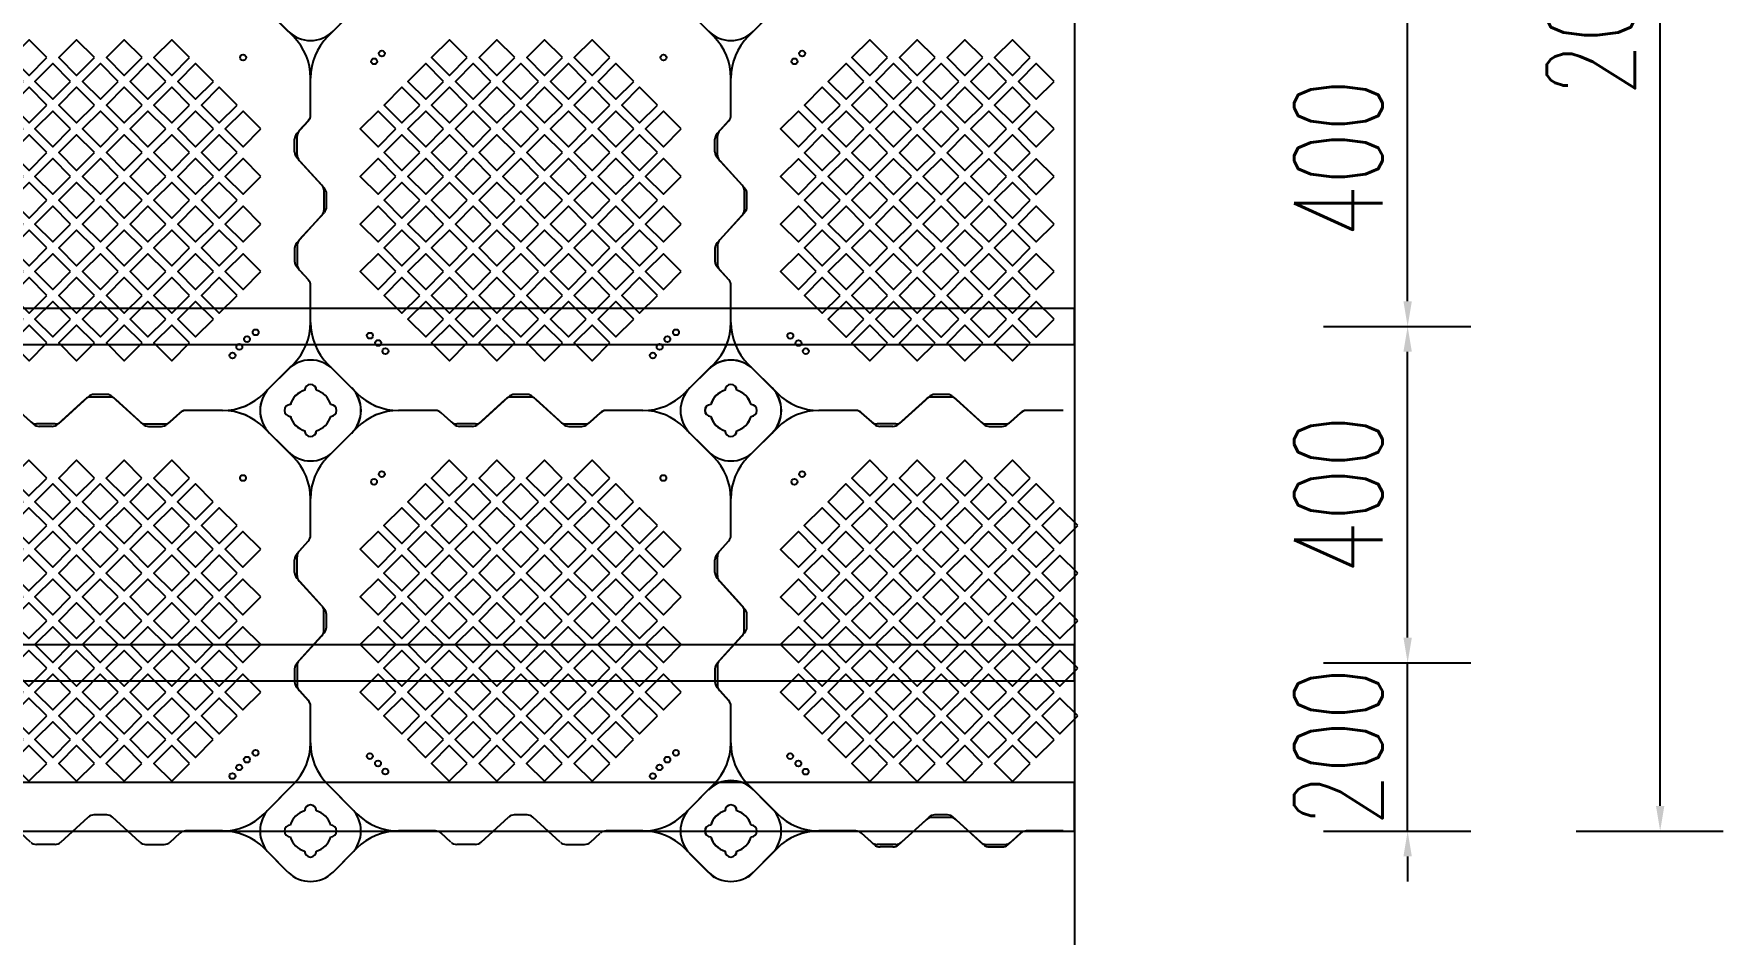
# Model space of a CAD drawing. Extents: x -31693 to 409283, y -98233 to 151957.
# Drawn here: x 274927 to 295022, y 111020 to 121727 of the extents above; entities that cross this region are included whole.
import ezdxf

# ---------------------------------------------------------------- set-up
doc = ezdxf.new("R2010")
doc.units = 0
doc.header["$LTSCALE"] = 1000
doc.header["$MEASUREMENT"] = 0
for name, color, linetype in [('DIM_SYMB', 3, 'Continuous'), ('W-FLOAT_BOWL浮筒', 253, 'Continuous'), ('W-STEEL_FRAME钢架', 3, 'Continuous'), ('边梁（14a槽钢', 3, 'Continuous')]:
    doc.layers.add(name, color=color, linetype=linetype)
doc.layers.add('文字及标注', color=3, linetype='Continuous', lineweight=15)
doc.styles.add('STANDARD_T3', font='simplex.shx', dxfattribs={"width": 0.7, "bigfont": 'gbcbig.shx'})
doc.dimstyles.new('W&&30', dxfattribs={"dimtxt": 105, "dimasz": 30, "dimexe": 75, "dimexo": 90, "dimgap": 30, "dimtad": 1, "dimdec": 0, "dimzin": 0, "dimdsep": 46, "dimtxsty": 'STANDARD_T3', "dimcen": 0.09, "dimclrd": 1, "dimclre": 1, "dimclrt": 7, "dimazin": 2, "dimtfac": 1, "dimtdec": 0, "dimtix": 1, "dimtmove": 2, "dimatfit": 3, "dimfxl": 100, "dimtolj": 1, "dimtzin": 0, "dimarcsym": 0})

# ---------------------------------------------------------------- blocks, each defined once
blk = doc.blocks.new('旗华浮筒')
at = {"layer": 'W-FLOAT_BOWL浮筒'}
for p, q in [((-548.8, 526.9), (-526.9, 548.8)), ((-473.2, 548.8), (-444.8, 520.5)), ((-26.8, 548.8), (-55.2, 520.5)), ((26.9, 548.8), (48.8, 526.9)), ((-332.9, 513.4), (-344.7, 502.6)), ((-303.9, 516), (-326.1, 516)), ((-297.1, 513.4), (-264.4, 483.6)), ((-202.9, 513.4), (-235.6, 483.6)), ((-196.1, 516), (-173.9, 516)), ((-167.1, 513.4), (-155.3, 502.6)), ((-395.4, 500), (-351.5, 500)), ((-148.5, 500), (-104.7, 500)), ((-548.8, 473.2), (-520.5, 444.8)), ((-479.5, 444.8), (-444.8, 479.5)), ((-257.6, 481), (-242.4, 481)), ((-20.5, 444.8), (-55.2, 479.5)), ((48.8, 473.2), (20.5, 444.8)), ((-500, 351.5), (-500, 395.4)), ((0, 351.3), (0, 395.4)), ((-513.4, 332.9), (-502.6, 344.7)), ((-16.4, 329.4), (-2.6, 344.5)), ((-516, 303.9), (-516, 326.1)), ((-19, 307.4), (-19, 322.6)), ((-513.4, 297.1), (-483.6, 264.4)), ((-16.4, 300.6), (13.4, 267.9)), ((-481, 242.4), (-481, 257.6)), ((16, 238.9), (16, 261.1)), ((-513.4, 202.9), (-483.6, 235.6)), ((-16.4, 199.4), (13.4, 232.1)), ((-516, 196.1), (-516, 173.9)), ((-19, 192.6), (-19, 177.4)), ((-513.4, 167.1), (-502.6, 155.3)), ((-16.4, 170.6), (-2.6, 155.5)), ((-500, 104.7), (-500, 148.5)), ((0, 104.7), (0, 148.7)), ((-548.8, 26.8), (-520.5, 55.2)), ((-444.8, 20.5), (-479.5, 55.2)), ((-55.2, 20.5), (-20.5, 55.2)), ((48.8, 26.8), (20.5, 55.2)), ((-395.4, 0), (-351.3, 0)), ((-329.4, 16.4), (-344.5, 2.6)), ((-307.4, 19), (-322.6, 19)), ((-300.6, 16.4), (-267.9, -13.4)), ((-199.4, 16.4), (-232.1, -13.4)), ((-192.6, 19), (-177.4, 19)), ((-170.6, 16.4), (-155.5, 2.6)), ((-148.7, 0), (-104.7, 0)), ((-261.1, -16), (-238.9, -16)), ((-526.9, -48.8), (-548.8, -26.9)), ((-473.2, -48.8), (-444.8, -20.5)), ((-26.8, -48.8), (-55.2, -20.5)), ((48.8, -26.9), (26.9, -48.8))]:
    blk.add_line(p, q, dxfattribs=at)
for points in [[(-334.9, 398.5), (-313.6, 419.7), (-334.9, 440.9), (-356.1, 419.7)], [(-278.3, 398.5), (-257.1, 419.7), (-278.3, 440.9), (-299.5, 419.7)], [(-221.7, 398.5), (-200.5, 419.7), (-221.7, 440.9), (-242.9, 419.7)], [(-165.1, 398.5), (-143.9, 419.7), (-165.1, 440.9), (-186.4, 419.7)], [(-363.1, 370.2), (-341.9, 391.4), (-363.1, 412.6), (-384.4, 391.4)], [(-306.6, 370.2), (-285.4, 391.4), (-306.6, 412.6), (-327.8, 391.4)], [(-250, 370.2), (-228.8, 391.4), (-250, 412.6), (-271.2, 391.4)], [(-193.4, 370.2), (-172.2, 391.4), (-193.4, 412.6), (-214.6, 391.4)], [(-136.9, 370.2), (-115.6, 391.4), (-136.9, 412.6), (-158.1, 391.4)], [(-391.4, 341.9), (-370.2, 363.1), (-391.4, 384.4), (-412.6, 363.1)], [(-334.9, 341.9), (-313.6, 363.1), (-334.9, 384.4), (-356.1, 363.1)], [(-278.3, 341.9), (-257.1, 363.1), (-278.3, 384.4), (-299.5, 363.1)], [(-221.7, 341.9), (-200.5, 363.1), (-221.7, 384.4), (-242.9, 363.1)], [(-165.1, 341.9), (-143.9, 363.1), (-165.1, 384.4), (-186.4, 363.1)], [(-108.6, 341.9), (-87.4, 363.1), (-108.6, 384.4), (-129.8, 363.1)], [(-419.7, 313.6), (-398.5, 334.9), (-419.7, 356.1), (-440.9, 334.9)], [(-363.1, 313.6), (-341.9, 334.9), (-363.1, 356.1), (-384.4, 334.9)], [(-306.6, 313.6), (-285.4, 334.9), (-306.6, 356.1), (-327.8, 334.9)], [(-250, 313.6), (-228.8, 334.9), (-250, 356.1), (-271.2, 334.9)], [(-193.4, 313.6), (-172.2, 334.9), (-193.4, 356.1), (-214.6, 334.9)], [(-136.9, 313.6), (-115.6, 334.9), (-136.9, 356.1), (-158.1, 334.9)], [(-80.3, 313.6), (-59.1, 334.9), (-80.3, 356.1), (-101.5, 334.9)], [(-391.4, 285.4), (-370.2, 306.6), (-391.4, 327.8), (-412.6, 306.6)], [(-334.9, 285.4), (-313.6, 306.6), (-334.9, 327.8), (-356.1, 306.6)], [(-278.3, 285.4), (-257.1, 306.6), (-278.3, 327.8), (-299.5, 306.6)], [(-221.7, 285.4), (-200.5, 306.6), (-221.7, 327.8), (-242.9, 306.6)], [(-165.1, 285.4), (-143.9, 306.6), (-165.1, 327.8), (-186.4, 306.6)], [(-108.6, 285.4), (-87.4, 306.6), (-108.6, 327.8), (-129.8, 306.6)], [(-419.7, 257.1), (-398.5, 278.3), (-419.7, 299.5), (-440.9, 278.3)], [(-363.1, 257.1), (-341.9, 278.3), (-363.1, 299.5), (-384.4, 278.3)], [(-306.6, 257.1), (-285.4, 278.3), (-306.6, 299.5), (-327.8, 278.3)], [(-250, 257.1), (-228.8, 278.3), (-250, 299.5), (-271.2, 278.3)], [(-193.4, 257.1), (-172.2, 278.3), (-193.4, 299.5), (-214.6, 278.3)], [(-136.9, 257.1), (-115.6, 278.3), (-136.9, 299.5), (-158.1, 278.3)], [(-80.3, 257.1), (-59.1, 278.3), (-80.3, 299.5), (-101.5, 278.3)], [(-391.4, 228.8), (-370.2, 250), (-391.4, 271.2), (-412.6, 250)], [(-334.9, 228.8), (-313.6, 250), (-334.9, 271.2), (-356.1, 250)], [(-278.3, 228.8), (-257.1, 250), (-278.3, 271.2), (-299.5, 250)], [(-221.7, 228.8), (-200.5, 250), (-221.7, 271.2), (-242.9, 250)], [(-165.1, 228.8), (-143.9, 250), (-165.1, 271.2), (-186.4, 250)], [(-108.6, 228.8), (-87.4, 250), (-108.6, 271.2), (-129.8, 250)], [(-419.7, 200.5), (-398.5, 221.7), (-419.7, 242.9), (-440.9, 221.7)], [(-363.1, 200.5), (-341.9, 221.7), (-363.1, 242.9), (-384.4, 221.7)], [(-306.6, 200.5), (-285.4, 221.7), (-306.6, 242.9), (-327.8, 221.7)], [(-250, 200.5), (-228.8, 221.7), (-250, 242.9), (-271.2, 221.7)], [(-193.4, 200.5), (-172.2, 221.7), (-193.4, 242.9), (-214.6, 221.7)], [(-136.9, 200.5), (-115.6, 221.7), (-136.9, 242.9), (-158.1, 221.7)], [(-80.3, 200.5), (-59.1, 221.7), (-80.3, 242.9), (-101.5, 221.7)], [(-391.4, 172.2), (-370.2, 193.4), (-391.4, 214.6), (-412.6, 193.4)], [(-334.9, 172.2), (-313.6, 193.4), (-334.9, 214.6), (-356.1, 193.4)], [(-278.3, 172.2), (-257.1, 193.4), (-278.3, 214.6), (-299.5, 193.4)], [(-221.7, 172.2), (-200.5, 193.4), (-221.7, 214.6), (-242.9, 193.4)], [(-165.1, 172.2), (-143.9, 193.4), (-165.1, 214.6), (-186.4, 193.4)], [(-108.6, 172.2), (-87.4, 193.4), (-108.6, 214.6), (-129.8, 193.4)], [(-419.7, 143.9), (-398.5, 165.1), (-419.7, 186.4), (-440.9, 165.1)], [(-363.1, 143.9), (-341.9, 165.1), (-363.1, 186.4), (-384.4, 165.1)], [(-306.6, 143.9), (-285.4, 165.1), (-306.6, 186.4), (-327.8, 165.1)], [(-250, 143.9), (-228.8, 165.1), (-250, 186.4), (-271.2, 165.1)], [(-193.4, 143.9), (-172.2, 165.1), (-193.4, 186.4), (-214.6, 165.1)], [(-136.9, 143.9), (-115.6, 165.1), (-136.9, 186.4), (-158.1, 165.1)], [(-80.3, 143.9), (-59.1, 165.1), (-80.3, 186.4), (-101.5, 165.1)], [(-391.4, 115.6), (-370.2, 136.9), (-391.4, 158.1), (-412.6, 136.9)], [(-334.9, 115.6), (-313.6, 136.9), (-334.9, 158.1), (-356.1, 136.9)], [(-278.3, 115.6), (-257.1, 136.9), (-278.3, 158.1), (-299.5, 136.9)], [(-221.7, 115.6), (-200.5, 136.9), (-221.7, 158.1), (-242.9, 136.9)], [(-165.1, 115.6), (-143.9, 136.9), (-165.1, 158.1), (-186.4, 136.9)], [(-108.6, 115.6), (-87.4, 136.9), (-108.6, 158.1), (-129.8, 136.9)], [(-363.1, 87.4), (-341.9, 108.6), (-363.1, 129.8), (-384.4, 108.6)], [(-306.6, 87.4), (-285.4, 108.6), (-306.6, 129.8), (-327.8, 108.6)], [(-250, 87.4), (-228.8, 108.6), (-250, 129.8), (-271.2, 108.6)], [(-193.4, 87.4), (-172.2, 108.6), (-193.4, 129.8), (-214.6, 108.6)], [(-136.9, 87.4), (-115.6, 108.6), (-136.9, 129.8), (-158.1, 108.6)], [(-334.9, 59.1), (-313.6, 80.3), (-334.9, 101.5), (-356.1, 80.3)], [(-278.3, 59.1), (-257.1, 80.3), (-278.3, 101.5), (-299.5, 80.3)], [(-221.7, 59.1), (-200.5, 80.3), (-221.7, 101.5), (-242.9, 80.3)], [(-165.1, 59.1), (-143.9, 80.3), (-165.1, 101.5), (-186.4, 80.3)]]:
    blk.add_lwpolyline(points, close=True, dxfattribs=at)
for centre in [(-419.7, 419.7), (-411, 429.4), (-84.8, 424.4), (-429.4, 411), (-75.6, 415.2), (-434.7, 92.9), (-424.4, 84.8), (-80.3, 80.3), (-415.2, 75.6), (-407.1, 65.3)]:
    blk.add_circle(centre, 3.5, dxfattribs=at)
for centre, radius, start, end in [((-500, 522), 38, 45, 135), ((0, 522), 38, 45, 135), ((-522, 500), 38, 135, 225), ((-500, 500), 25, 106.2602, 163.7398), ((-500, 524), 7, 0, 180), ((-500, 500), 25, 16.2602, 73.7398), ((0, 500), 25, 106.2602, 163.7398), ((0, 524), 7, 0, 180), ((0, 500), 25, 16.2602, 73.7398), ((22, 500), 38, 315, 45), ((-524, 500), 7, 90, 270), ((-476, 500), 7, 270, 90), ((-395.3, 570), 70, 225, 270), ((-351.5, 510), 10, 270, 312.2737), ((-326.1, 506), 10, 90, 132.2737), ((-303.9, 506), 10, 47.7263, 90), ((-196.1, 506), 10, 90, 132.2737), ((-173.9, 506), 10, 47.7263, 90), ((-148.5, 510), 10, 227.7263, 270), ((-104.7, 570), 70, 270, 315), ((-24, 500), 7, 90, 270), ((24, 500), 7, 270, 90), ((-500, 500), 25, 196.2602, 253.7398), ((-500, 500), 25, 286.2602, 343.7398), ((-395.3, 430), 70, 90, 135), ((-257.6, 491), 10, 227.7263, 270), ((-242.4, 491), 10, 270, 312.2737), ((-104.7, 430), 70, 45, 90), ((0, 500), 25, 196.2602, 253.7398), ((0, 500), 25, 286.2602, 343.7398), ((-500, 476), 7, 180, 0), ((0, 476), 7, 180, 0), ((-570, 395.3), 70, 0, 45), ((-430, 395.3), 70, 135, 180), ((-70, 395.3), 70, 0, 45), ((70, 395.3), 70, 135, 180), ((-510, 351.5), 10, 317.7263, 0), ((-10, 351.3), 10, 317.7263, 0), ((-506, 326.1), 10, 137.7263, 180), ((-9, 322.6), 10, 137.7263, 180), ((-506, 303.9), 10, 180, 222.2737), ((-9, 307.4), 10, 180, 222.2737), ((-491, 257.6), 10, 0, 42.2737), ((6, 261.1), 10, 0, 42.2737), ((-491, 242.4), 10, 317.7263, 0), ((6, 238.9), 10, 317.7263, 0), ((-506, 196.1), 10, 137.7263, 180), ((-9, 192.6), 10, 137.7263, 180), ((-506, 173.9), 10, 180, 222.2737), ((-9, 177.4), 10, 180, 222.2737), ((-510, 148.5), 10, 0, 42.2737), ((-10, 148.7), 10, 0, 42.2737), ((-570, 104.7), 70, 315, 0), ((-430, 104.7), 70, 180, 225), ((-70, 104.7), 70, 315, 0), ((70, 104.7), 70, 180, 225), ((-522, 0), 38, 135, 225), ((-500, 0), 25, 106.2602, 163.7398), ((-500, 24), 7, 0, 180), ((-500, 0), 25, 16.2602, 73.7398), ((-395.3, 70), 70, 225, 270), ((-104.7, 70), 70, 270, 315), ((0, 0), 25, 106.2602, 163.7398), ((0, 24), 7, 0, 180), ((0, 0), 25, 16.2602, 73.7398), ((22, 0), 38, 315, 45), ((-524, 0), 7, 90, 270), ((-476, 0), 7, 270, 90), ((-395.3, -70), 70, 90, 135), ((-351.3, 10), 10, 270, 312.2737), ((-322.6, 9), 10, 90, 132.2737), ((-307.4, 9), 10, 47.7263, 90), ((-192.6, 9), 10, 90, 132.2737), ((-177.4, 9), 10, 47.7263, 90), ((-148.7, 10), 10, 227.7263, 270), ((-104.7, -70), 70, 45, 90), ((-24, 0), 7, 90, 270), ((24, 0), 7, 270, 90), ((-500, 0), 25, 196.2602, 253.7398), ((-500, 0), 25, 286.2602, 343.7398), ((-261.1, -6), 10, 227.7263, 270), ((-238.9, -6), 10, 270, 312.2737), ((0, 0), 25, 196.2602, 253.7398), ((0, 0), 25, 286.2602, 343.7398), ((-500, -24), 7, 180, 0), ((0, -24), 7, 180, 0), ((-500, -22), 38, 225, 315), ((0, -22), 38, 225, 315)]:
    blk.add_arc(centre, radius, start, end, dxfattribs=at)
blk = doc.blocks.new('*D102')
at = {"layer": 'Defpoints', "color": 0, "transparency": 16777216}
for p in [(232924.3, 32553.8), (233621, 32553.8), (232924.3, 30553.8)]:
    blk.add_point(p, dxfattribs=at)
at = {"layer": '文字及标注', "color": 1, "lineweight": -2, "transparency": 16777216}
for p, q in [((233521, 32553.8), (233696, 32553.8)), ((233621, 30583.8), (233621, 32523.8)), ((233521, 30553.8), (233696, 30553.8))]:
    blk.add_line(p, q, dxfattribs=at)
at = {"layer": '文字及标注', "color": 1, "transparency": 16777216}
for points in [[(233616, 32523.8), (233626, 32523.8), (233621, 32553.8)], [(233616, 30583.8), (233626, 30583.8), (233621, 30553.8)]]:
    blk.add_solid(points, dxfattribs=at)
at = {"layer": '文字及标注', "color": 7, "transparency": 16777216, "insert": (233538.5, 31553.8), "char_height": 105, "attachment_point": 5, "rotation": 90, "style": 'STANDARD_T3'}
blk.add_mtext('\\A1;2000', dxfattribs=at)
blk = doc.blocks.new('*D103')
at = {"layer": 'Defpoints', "color": 0, "transparency": 16777216}
for p in [(232924.3, 30753.9), (233320.6, 30753.9), (232924.3, 30553.8)]:
    blk.add_point(p, dxfattribs=at)
at = {"layer": '文字及标注', "color": 1, "lineweight": -2, "transparency": 16777216}
for p, q in [((233320.6, 30783.9), (233320.6, 30813.9)), ((233220.6, 30753.9), (233395.6, 30753.9)), ((233320.6, 30553.8), (233320.6, 30753.9)), ((233220.6, 30553.8), (233395.6, 30553.8)), ((233320.6, 30523.8), (233320.6, 30493.8))]:
    blk.add_line(p, q, dxfattribs=at)
at = {"layer": '文字及标注', "color": 1, "transparency": 16777216}
for points in [[(233315.6, 30783.9), (233325.6, 30783.9), (233320.6, 30753.9)], [(233315.6, 30523.8), (233325.6, 30523.8), (233320.6, 30553.8)]]:
    blk.add_solid(points, dxfattribs=at)
at = {"layer": '文字及标注', "color": 7, "transparency": 16777216, "insert": (233238.1, 30653.9), "char_height": 105, "attachment_point": 5, "rotation": 90, "style": 'STANDARD_T3'}
blk.add_mtext('\\A1;200', dxfattribs=at)
blk = doc.blocks.new('*D104')
at = {"layer": 'Defpoints', "color": 0, "transparency": 16777216}
for p in [(232924.3, 31153.9), (233320.6, 31153.9), (232924.3, 30753.9)]:
    blk.add_point(p, dxfattribs=at)
at = {"layer": '文字及标注', "color": 1, "lineweight": -2, "transparency": 16777216}
for p, q in [((233220.6, 31153.9), (233395.6, 31153.9)), ((233320.6, 30783.9), (233320.6, 31123.9)), ((233220.6, 30753.9), (233395.6, 30753.9))]:
    blk.add_line(p, q, dxfattribs=at)
at = {"layer": '文字及标注', "color": 1, "transparency": 16777216}
for points in [[(233315.6, 31123.9), (233325.6, 31123.9), (233320.6, 31153.9)], [(233315.6, 30783.9), (233325.6, 30783.9), (233320.6, 30753.9)]]:
    blk.add_solid(points, dxfattribs=at)
at = {"layer": '文字及标注', "color": 7, "transparency": 16777216, "insert": (233238.1, 30953.9), "char_height": 105, "attachment_point": 5, "rotation": 90, "style": 'STANDARD_T3'}
blk.add_mtext('\\A1;400', dxfattribs=at)
blk = doc.blocks.new('*D105')
at = {"layer": 'Defpoints', "color": 0, "transparency": 16777216}
for p in [(232924.3, 31553.9), (233320.6, 31553.9), (232924.3, 31153.9)]:
    blk.add_point(p, dxfattribs=at)
at = {"layer": '文字及标注', "color": 1, "lineweight": -2, "transparency": 16777216}
for p, q in [((233220.6, 31553.9), (233395.6, 31553.9)), ((233320.6, 31183.9), (233320.6, 31523.9)), ((233220.6, 31153.9), (233395.6, 31153.9))]:
    blk.add_line(p, q, dxfattribs=at)
at = {"layer": '文字及标注', "color": 1, "transparency": 16777216}
for points in [[(233315.6, 31523.9), (233325.6, 31523.9), (233320.6, 31553.9)], [(233315.6, 31183.9), (233325.6, 31183.9), (233320.6, 31153.9)]]:
    blk.add_solid(points, dxfattribs=at)
at = {"layer": '文字及标注', "color": 7, "transparency": 16777216, "insert": (233238.1, 31353.9), "char_height": 105, "attachment_point": 5, "rotation": 90, "style": 'STANDARD_T3'}
blk.add_mtext('\\A1;400', dxfattribs=at)
blk = doc.blocks.new('ADad')
at = {"layer": 'DIM_SYMB', "color": 3}
blk.add_lwpolyline([(232924.3, 33926), (232924.3, 31735.6), (233092.3, 31674.5), (232756.3, 31615.2), (232924.3, 31555.6), (232924.3, 29365.2)], dxfattribs=at)
at = {"layer": 'W-FLOAT_BOWL浮筒'}
for p, q in [((232515.7, 31405.4), (232515.7, 31449.2)), ((232502.3, 31386.8), (232513.1, 31398.7)), ((232499.7, 31357.8), (232499.7, 31380.1)), ((232502.3, 31351.1), (232532.1, 31318.3)), ((232534.7, 31296.3), (232534.7, 31311.6)), ((232502.3, 31256.8), (232532.1, 31289.6)), ((232499.7, 31250.1), (232499.7, 31227.8)), ((232502.3, 31221.1), (232513.1, 31209.2)), ((232515.7, 31158.5), (232515.7, 31202.5)), ((232466.9, 31080.8), (232495.2, 31109.1)), ((232570.9, 31074.5), (232536.2, 31109.2)), ((232466.8, 31080.9), (232488.7, 31102.8)), ((232542.5, 31102.8), (232570.8, 31074.5)), ((232715, 31037.6), (232747.8, 31067.4)), ((232718.6, 31040.6), (232751.3, 31070.4)), ((232776.8, 31070), (232754.5, 31070)), ((232773.3, 31073), (232758.1, 31073)), ((232812.8, 31040.6), (232780.1, 31070.4)), ((232816.3, 31037.6), (232783.5, 31067.4)), ((232664.4, 31054), (232620.2, 31054)), ((232664.2, 31054), (232620.3, 31054)), ((232682.8, 31040.6), (232671, 31051.4)), ((232686.3, 31037.6), (232671.1, 31051.4)), ((232845, 31037.6), (232860.2, 31051.4)), ((232848.6, 31040.6), (232860.4, 31051.4)), ((232910.9, 31054), (232866.9, 31054)), ((232911, 31054), (232867.2, 31054)), ((232570.9, 31033.4), (232536.1, 30998.7)), ((232542.5, 31005.1), (232570.9, 31033.4)), ((232711.8, 31038), (232689.6, 31038)), ((232708.3, 31035), (232693, 31035)), ((232819.6, 31038), (232841.8, 31038)), ((232823, 31035), (232838.3, 31035)), ((232466.8, 31027.1), (232495.1, 30998.8)), ((232488.8, 31005.1), (232466.9, 31027)), ((232515.6, 30905.4), (232515.6, 30949.2)), ((232502.2, 30886.8), (232513, 30898.7)), ((232499.6, 30857.8), (232499.6, 30880.1)), ((232502.2, 30851.1), (232532, 30818.3)), ((232534.6, 30796.3), (232534.6, 30811.6)), ((232502.2, 30756.8), (232532, 30789.6)), ((232499.6, 30750.1), (232499.6, 30727.8)), ((232502.2, 30721.1), (232513, 30709.2)), ((232515.6, 30658.5), (232515.6, 30702.5)), ((232466.8, 30580.8), (232495.1, 30609.1)), ((232570.9, 30574.5), (232536.1, 30609.2)), ((232466.9, 30580.9), (232488.8, 30602.8)), ((232466.9, 30580.9), (232488.8, 30602.8)), ((232542.5, 30602.8), (232570.9, 30574.5)), ((232542.5, 30602.8), (232570.9, 30574.5)), ((232715.1, 30537.6), (232747.8, 30567.4)), ((232715.1, 30537.6), (232747.8, 30567.4)), ((232718.5, 30540.6), (232751.3, 30570.4)), ((232776.8, 30570), (232754.6, 30570)), ((232776.8, 30570), (232754.6, 30570)), ((232773.3, 30573), (232758, 30573)), ((232812.8, 30540.6), (232780, 30570.4)), ((232816.3, 30537.6), (232783.6, 30567.4)), ((232816.3, 30537.6), (232783.6, 30567.4)), ((232664.2, 30554), (232620.2, 30554)), ((232664.4, 30554), (232620.3, 30554)), ((232664.4, 30554), (232620.3, 30554)), ((232682.8, 30540.6), (232670.9, 30551.4)), ((232686.3, 30537.6), (232671.2, 30551.4)), ((232686.3, 30537.6), (232671.2, 30551.4)), ((232845.1, 30537.6), (232860.2, 30551.4)), ((232845.1, 30537.6), (232860.2, 30551.4)), ((232848.5, 30540.6), (232860.4, 30551.4)), ((232911, 30554), (232867, 30554)), ((232911, 30554), (232867, 30554)), ((232910.9, 30554), (232867.1, 30554)), ((232488.7, 30505.1), (232466.8, 30527)), ((232466.9, 30527.1), (232495.2, 30498.8)), ((232466.9, 30527.1), (232495.2, 30498.8)), ((232570.9, 30533.4), (232536.2, 30498.7)), ((232570.9, 30533.4), (232536.2, 30498.7)), ((232542.5, 30505.1), (232570.8, 30533.4)), ((232711.8, 30538), (232689.5, 30538)), ((232708.3, 30535), (232693.1, 30535)), ((232708.3, 30535), (232693.1, 30535)), ((232819.5, 30538), (232841.8, 30538)), ((232823.1, 30535), (232838.3, 30535)), ((232823.1, 30535), (232838.3, 30535))]:
    blk.add_line(p, q, dxfattribs=at)
for points in [[(232702.1, 31473.7), (232680.8, 31494.9), (232659.6, 31473.7), (232680.8, 31452.4)], [(232758.6, 31473.7), (232737.4, 31494.9), (232716.2, 31473.7), (232737.4, 31452.4)], [(232815.2, 31473.7), (232794, 31494.9), (232772.8, 31473.7), (232794, 31452.4)], [(232871.8, 31473.7), (232850.6, 31494.9), (232829.3, 31473.7), (232850.6, 31452.4)], [(232673.8, 31445.4), (232652.6, 31466.6), (232631.3, 31445.4), (232652.6, 31424.2)], [(232730.3, 31445.4), (232709.1, 31466.6), (232687.9, 31445.4), (232709.1, 31424.2)], [(232786.9, 31445.4), (232765.7, 31466.6), (232744.5, 31445.4), (232765.7, 31424.2)], [(232843.5, 31445.4), (232822.3, 31466.6), (232801.1, 31445.4), (232822.3, 31424.2)], [(232900, 31445.4), (232878.8, 31466.6), (232857.6, 31445.4), (232878.8, 31424.2)], [(232645.5, 31417.1), (232624.3, 31438.3), (232603.1, 31417.1), (232624.3, 31395.9)], [(232702.1, 31417.1), (232680.8, 31438.3), (232659.6, 31417.1), (232680.8, 31395.9)], [(232758.6, 31417.1), (232737.4, 31438.3), (232716.2, 31417.1), (232737.4, 31395.9)], [(232815.2, 31417.1), (232794, 31438.3), (232772.8, 31417.1), (232794, 31395.9)], [(232871.8, 31417.1), (232850.6, 31438.3), (232829.3, 31417.1), (232850.6, 31395.9)], [(232617.2, 31388.8), (232596, 31410), (232574.8, 31388.8), (232596, 31367.6)], [(232673.8, 31388.8), (232652.6, 31410), (232631.3, 31388.8), (232652.6, 31367.6)], [(232730.3, 31388.8), (232709.1, 31410), (232687.9, 31388.8), (232709.1, 31367.6)], [(232786.9, 31388.8), (232765.7, 31410), (232744.5, 31388.8), (232765.7, 31367.6)], [(232843.5, 31388.8), (232822.3, 31410), (232801.1, 31388.8), (232822.3, 31367.6)], [(232900, 31388.8), (232878.8, 31410), (232857.6, 31388.8), (232878.8, 31367.6)], [(232645.5, 31360.5), (232624.3, 31381.7), (232603.1, 31360.5), (232624.3, 31339.3)], [(232702.1, 31360.5), (232680.8, 31381.7), (232659.6, 31360.5), (232680.8, 31339.3)], [(232758.6, 31360.5), (232737.4, 31381.7), (232716.2, 31360.5), (232737.4, 31339.3)], [(232815.2, 31360.5), (232794, 31381.7), (232772.8, 31360.5), (232794, 31339.3)], [(232871.8, 31360.5), (232850.6, 31381.7), (232829.3, 31360.5), (232850.6, 31339.3)], [(232617.2, 31332.2), (232596, 31353.4), (232574.8, 31332.2), (232596, 31311)], [(232673.8, 31332.2), (232652.6, 31353.4), (232631.3, 31332.2), (232652.6, 31311)], [(232730.3, 31332.2), (232709.1, 31353.4), (232687.9, 31332.2), (232709.1, 31311)], [(232786.9, 31332.2), (232765.7, 31353.4), (232744.5, 31332.2), (232765.7, 31311)], [(232843.5, 31332.2), (232822.3, 31353.4), (232801.1, 31332.2), (232822.3, 31311)], [(232900, 31332.2), (232878.8, 31353.4), (232857.6, 31332.2), (232878.8, 31311)], [(232645.5, 31304), (232624.3, 31325.2), (232603.1, 31304), (232624.3, 31282.7)], [(232702.1, 31304), (232680.8, 31325.2), (232659.6, 31304), (232680.8, 31282.7)], [(232758.6, 31304), (232737.4, 31325.2), (232716.2, 31304), (232737.4, 31282.7)], [(232815.2, 31304), (232794, 31325.2), (232772.8, 31304), (232794, 31282.7)], [(232871.8, 31304), (232850.6, 31325.2), (232829.3, 31304), (232850.6, 31282.7)], [(232617.2, 31275.7), (232596, 31296.9), (232574.8, 31275.7), (232596, 31254.5)], [(232673.8, 31275.7), (232652.6, 31296.9), (232631.3, 31275.7), (232652.6, 31254.5)], [(232730.3, 31275.7), (232709.1, 31296.9), (232687.9, 31275.7), (232709.1, 31254.5)], [(232786.9, 31275.7), (232765.7, 31296.9), (232744.5, 31275.7), (232765.7, 31254.5)], [(232843.5, 31275.7), (232822.3, 31296.9), (232801.1, 31275.7), (232822.3, 31254.5)], [(232900, 31275.7), (232878.8, 31296.9), (232857.6, 31275.7), (232878.8, 31254.5)], [(232645.5, 31247.4), (232624.3, 31268.6), (232603.1, 31247.4), (232624.3, 31226.2)], [(232702.1, 31247.4), (232680.8, 31268.6), (232659.6, 31247.4), (232680.8, 31226.2)], [(232758.6, 31247.4), (232737.4, 31268.6), (232716.2, 31247.4), (232737.4, 31226.2)], [(232815.2, 31247.4), (232794, 31268.6), (232772.8, 31247.4), (232794, 31226.2)], [(232871.8, 31247.4), (232850.6, 31268.6), (232829.3, 31247.4), (232850.6, 31226.2)], [(232617.2, 31219.1), (232596, 31240.3), (232574.8, 31219.1), (232596, 31197.9)], [(232673.8, 31219.1), (232652.6, 31240.3), (232631.3, 31219.1), (232652.6, 31197.9)], [(232730.3, 31219.1), (232709.1, 31240.3), (232687.9, 31219.1), (232709.1, 31197.9)], [(232786.9, 31219.1), (232765.7, 31240.3), (232744.5, 31219.1), (232765.7, 31197.9)], [(232843.5, 31219.1), (232822.3, 31240.3), (232801.1, 31219.1), (232822.3, 31197.9)], [(232900, 31219.1), (232878.8, 31240.3), (232857.6, 31219.1), (232878.8, 31197.9)], [(232645.5, 31190.8), (232624.3, 31212), (232603.1, 31190.8), (232624.3, 31169.6)], [(232702.1, 31190.8), (232680.8, 31212), (232659.6, 31190.8), (232680.8, 31169.6)], [(232758.6, 31190.8), (232737.4, 31212), (232716.2, 31190.8), (232737.4, 31169.6)], [(232815.2, 31190.8), (232794, 31212), (232772.8, 31190.8), (232794, 31169.6)], [(232871.8, 31190.8), (232850.6, 31212), (232829.3, 31190.8), (232850.6, 31169.6)], [(232673.8, 31162.5), (232652.6, 31183.7), (232631.3, 31162.5), (232652.6, 31141.3)], [(232730.3, 31162.5), (232709.1, 31183.7), (232687.9, 31162.5), (232709.1, 31141.3)], [(232786.9, 31162.5), (232765.7, 31183.7), (232744.5, 31162.5), (232765.7, 31141.3)], [(232843.5, 31162.5), (232822.3, 31183.7), (232801.1, 31162.5), (232822.3, 31141.3)], [(232900, 31162.5), (232878.8, 31183.7), (232857.6, 31162.5), (232878.8, 31141.3)], [(232702.1, 31134.2), (232680.8, 31155.5), (232659.6, 31134.2), (232680.8, 31113)], [(232758.6, 31134.2), (232737.4, 31155.5), (232716.2, 31134.2), (232737.4, 31113)], [(232815.2, 31134.2), (232794, 31155.5), (232772.8, 31134.2), (232794, 31113)], [(232871.8, 31134.2), (232850.6, 31155.5), (232829.3, 31134.2), (232850.6, 31113)], [(232702, 30973.7), (232680.8, 30994.9), (232659.6, 30973.7), (232680.8, 30952.4)], [(232758.6, 30973.7), (232737.3, 30994.9), (232716.1, 30973.7), (232737.3, 30952.4)], [(232815.1, 30973.7), (232793.9, 30994.9), (232772.7, 30973.7), (232793.9, 30952.4)], [(232871.7, 30973.7), (232850.5, 30994.9), (232829.3, 30973.7), (232850.5, 30952.4)], [(232673.7, 30945.4), (232652.5, 30966.6), (232631.3, 30945.4), (232652.5, 30924.2)], [(232730.3, 30945.4), (232709.1, 30966.6), (232687.8, 30945.4), (232709.1, 30924.2)], [(232786.8, 30945.4), (232765.6, 30966.6), (232744.4, 30945.4), (232765.6, 30924.2)], [(232843.4, 30945.4), (232822.2, 30966.6), (232801, 30945.4), (232822.2, 30924.2)], [(232900, 30945.4), (232878.8, 30966.6), (232857.5, 30945.4), (232878.8, 30924.2)], [(232645.4, 30917.1), (232624.2, 30938.3), (232603, 30917.1), (232624.2, 30895.9)], [(232702, 30917.1), (232680.8, 30938.3), (232659.6, 30917.1), (232680.8, 30895.9)], [(232758.6, 30917.1), (232737.3, 30938.3), (232716.1, 30917.1), (232737.3, 30895.9)], [(232815.1, 30917.1), (232793.9, 30938.3), (232772.7, 30917.1), (232793.9, 30895.9)], [(232871.7, 30917.1), (232850.5, 30938.3), (232829.3, 30917.1), (232850.5, 30895.9)], [(232928.3, 30917.1), (232907, 30938.3), (232885.8, 30917.1), (232907, 30895.9)], [(232617.1, 30888.8), (232595.9, 30910), (232574.7, 30888.8), (232595.9, 30867.6)], [(232673.7, 30888.8), (232652.5, 30910), (232631.3, 30888.8), (232652.5, 30867.6)], [(232730.3, 30888.8), (232709.1, 30910), (232687.8, 30888.8), (232709.1, 30867.6)], [(232786.8, 30888.8), (232765.6, 30910), (232744.4, 30888.8), (232765.6, 30867.6)], [(232843.4, 30888.8), (232822.2, 30910), (232801, 30888.8), (232822.2, 30867.6)], [(232900, 30888.8), (232878.8, 30910), (232857.5, 30888.8), (232878.8, 30867.6)], [(232645.4, 30860.5), (232624.2, 30881.7), (232603, 30860.5), (232624.2, 30839.3)], [(232702, 30860.5), (232680.8, 30881.7), (232659.6, 30860.5), (232680.8, 30839.3)], [(232758.6, 30860.5), (232737.3, 30881.7), (232716.1, 30860.5), (232737.3, 30839.3)], [(232815.1, 30860.5), (232793.9, 30881.7), (232772.7, 30860.5), (232793.9, 30839.3)], [(232871.7, 30860.5), (232850.5, 30881.7), (232829.3, 30860.5), (232850.5, 30839.3)], [(232928.3, 30860.5), (232907, 30881.7), (232885.8, 30860.5), (232907, 30839.3)], [(232617.1, 30832.2), (232595.9, 30853.4), (232574.7, 30832.2), (232595.9, 30811)], [(232673.7, 30832.2), (232652.5, 30853.4), (232631.3, 30832.2), (232652.5, 30811)], [(232730.3, 30832.2), (232709.1, 30853.4), (232687.8, 30832.2), (232709.1, 30811)], [(232786.8, 30832.2), (232765.6, 30853.4), (232744.4, 30832.2), (232765.6, 30811)], [(232843.4, 30832.2), (232822.2, 30853.4), (232801, 30832.2), (232822.2, 30811)], [(232900, 30832.2), (232878.8, 30853.4), (232857.5, 30832.2), (232878.8, 30811)], [(232645.4, 30804), (232624.2, 30825.2), (232603, 30804), (232624.2, 30782.7)], [(232702, 30804), (232680.8, 30825.2), (232659.6, 30804), (232680.8, 30782.7)], [(232758.6, 30804), (232737.3, 30825.2), (232716.1, 30804), (232737.3, 30782.7)], [(232815.1, 30804), (232793.9, 30825.2), (232772.7, 30804), (232793.9, 30782.7)], [(232871.7, 30804), (232850.5, 30825.2), (232829.3, 30804), (232850.5, 30782.7)], [(232928.3, 30804), (232907, 30825.2), (232885.8, 30804), (232907, 30782.7)], [(232617.1, 30775.7), (232595.9, 30796.9), (232574.7, 30775.7), (232595.9, 30754.5)], [(232673.7, 30775.7), (232652.5, 30796.9), (232631.3, 30775.7), (232652.5, 30754.5)], [(232730.3, 30775.7), (232709.1, 30796.9), (232687.8, 30775.7), (232709.1, 30754.5)], [(232786.8, 30775.7), (232765.6, 30796.9), (232744.4, 30775.7), (232765.6, 30754.5)], [(232843.4, 30775.7), (232822.2, 30796.9), (232801, 30775.7), (232822.2, 30754.5)], [(232900, 30775.7), (232878.8, 30796.9), (232857.5, 30775.7), (232878.8, 30754.5)], [(232645.4, 30747.4), (232624.2, 30768.6), (232603, 30747.4), (232624.2, 30726.2)], [(232702, 30747.4), (232680.8, 30768.6), (232659.6, 30747.4), (232680.8, 30726.2)], [(232758.6, 30747.4), (232737.3, 30768.6), (232716.1, 30747.4), (232737.3, 30726.2)], [(232815.1, 30747.4), (232793.9, 30768.6), (232772.7, 30747.4), (232793.9, 30726.2)], [(232871.7, 30747.4), (232850.5, 30768.6), (232829.3, 30747.4), (232850.5, 30726.2)], [(232928.3, 30747.4), (232907, 30768.6), (232885.8, 30747.4), (232907, 30726.2)], [(232617.1, 30719.1), (232595.9, 30740.3), (232574.7, 30719.1), (232595.9, 30697.9)], [(232673.7, 30719.1), (232652.5, 30740.3), (232631.3, 30719.1), (232652.5, 30697.9)], [(232730.3, 30719.1), (232709.1, 30740.3), (232687.8, 30719.1), (232709.1, 30697.9)], [(232786.8, 30719.1), (232765.6, 30740.3), (232744.4, 30719.1), (232765.6, 30697.9)], [(232843.4, 30719.1), (232822.2, 30740.3), (232801, 30719.1), (232822.2, 30697.9)], [(232900, 30719.1), (232878.8, 30740.3), (232857.5, 30719.1), (232878.8, 30697.9)], [(232645.4, 30690.8), (232624.2, 30712), (232603, 30690.8), (232624.2, 30669.6)], [(232702, 30690.8), (232680.8, 30712), (232659.6, 30690.8), (232680.8, 30669.6)], [(232758.6, 30690.8), (232737.3, 30712), (232716.1, 30690.8), (232737.3, 30669.6)], [(232815.1, 30690.8), (232793.9, 30712), (232772.7, 30690.8), (232793.9, 30669.6)], [(232871.7, 30690.8), (232850.5, 30712), (232829.3, 30690.8), (232850.5, 30669.6)], [(232928.3, 30690.8), (232907, 30712), (232885.8, 30690.8), (232907, 30669.6)], [(232673.7, 30662.5), (232652.5, 30683.7), (232631.3, 30662.5), (232652.5, 30641.3)], [(232730.3, 30662.5), (232709.1, 30683.7), (232687.8, 30662.5), (232709.1, 30641.3)], [(232786.8, 30662.5), (232765.6, 30683.7), (232744.4, 30662.5), (232765.6, 30641.3)], [(232843.4, 30662.5), (232822.2, 30683.7), (232801, 30662.5), (232822.2, 30641.3)], [(232900, 30662.5), (232878.8, 30683.7), (232857.5, 30662.5), (232878.8, 30641.3)], [(232702, 30634.2), (232680.8, 30655.5), (232659.6, 30634.2), (232680.8, 30613)], [(232758.6, 30634.2), (232737.3, 30655.5), (232716.1, 30634.2), (232737.3, 30613)], [(232815.1, 30634.2), (232793.9, 30655.5), (232772.7, 30634.2), (232793.9, 30613)], [(232871.7, 30634.2), (232850.5, 30655.5), (232829.3, 30634.2), (232850.5, 30613)]]:
    blk.add_lwpolyline(points, close=True, dxfattribs=at)
for centre in [(232591.3, 31469.2), (232600.5, 31478.4), (232586.3, 31142.9), (232596, 31134.2), (232604.7, 31124.5), (232591.2, 30969.2), (232600.4, 30978.4), (232586.2, 30642.9), (232595.9, 30634.2), (232604.6, 30624.5)]:
    blk.add_circle(centre, 3.5, dxfattribs=at)
for centre, radius, start, end in [((232515.7, 31532), 38, 225, 315), ((232445.7, 31449.3), 70, 0, 45), ((232585.7, 31449.2), 70, 135, 180), ((232505.7, 31405.4), 10, 317.7263, 0), ((232509.7, 31380.1), 10, 137.7263, 180), ((232509.7, 31357.8), 10, 180, 222.2737), ((232524.7, 31311.6), 10, 0, 42.2737), ((232524.7, 31296.3), 10, 317.7263, 0), ((232509.7, 31250.1), 10, 137.7263, 180), ((232509.7, 31227.8), 10, 180, 222.2737), ((232505.7, 31202.5), 10, 0, 42.2737), ((232445.7, 31158.6), 70, 315, 0), ((232585.7, 31158.7), 70, 180, 225), ((232515.6, 31075.9), 38, 45, 135), ((232493.7, 31054), 38, 135, 225), ((232493.7, 31053.9), 38, 135, 225), ((232515.6, 31054), 25, 106.2602, 163.7398), ((232515.7, 31054), 25, 106.2602, 163.7398), ((232515.6, 31078), 7, 0, 180), ((232515.7, 31078), 7, 0, 180), ((232515.6, 31054), 25, 16.2602, 73.7398), ((232515.7, 31054), 25, 16.2602, 73.7398), ((232620.3, 31124), 70, 225, 270), ((232620.4, 31124), 70, 225, 270), ((232754.5, 31060), 10, 90, 132.2737), ((232758.1, 31063), 10, 90, 132.2737), ((232773.3, 31063), 10, 47.7263, 90), ((232776.8, 31060), 10, 47.7263, 90), ((232491.6, 31054), 7, 90, 270), ((232491.7, 31054), 7, 90, 270), ((232539.6, 31054), 7, 270, 90), ((232539.7, 31054), 7, 270, 90), ((232620.4, 30984), 70, 90, 135), ((232620.4, 30984), 70, 90, 135), ((232664.2, 31044), 10, 47.7263, 90), ((232664.4, 31044), 10, 47.7263, 90), ((232866.9, 31044), 10, 90, 132.2737), ((232867.2, 31044), 10, 90, 132.2737), ((232515.6, 31054), 25, 196.2602, 253.7398), ((232515.7, 31054), 25, 196.2602, 253.7398), ((232515.6, 31030), 7, 180, 0), ((232515.7, 31030), 7, 180, 0), ((232515.6, 31054), 25, 286.2602, 343.7398), ((232515.7, 31054), 25, 286.2602, 343.7398), ((232689.6, 31048), 10, 227.7263, 270), ((232693, 31045), 10, 227.7263, 270), ((232708.3, 31045), 10, 270, 312.2737), ((232711.8, 31048), 10, 270, 312.2737), ((232819.6, 31048), 10, 227.7263, 270), ((232823, 31045), 10, 227.7263, 270), ((232838.3, 31045), 10, 270, 312.2737), ((232841.8, 31048), 10, 270, 312.2737), ((232515.7, 31032), 38, 225, 315), ((232445.6, 30949.3), 70, 0, 45), ((232585.6, 30949.2), 70, 135, 180), ((232509.6, 30880.1), 10, 137.7263, 180), ((232505.6, 30905.4), 10, 317.7263, 0), ((232509.6, 30857.8), 10, 180, 222.2737), ((232524.6, 30811.6), 10, 0, 42.2737), ((232524.6, 30796.3), 10, 317.7263, 0), ((232509.6, 30750.1), 10, 137.7263, 180), ((232509.6, 30727.8), 10, 180, 222.2737), ((232505.6, 30702.5), 10, 0, 42.2737), ((232445.6, 30658.6), 70, 315, 0), ((232585.6, 30658.7), 70, 180, 225), ((232515.7, 30575.9), 38, 45, 135), ((232515.7, 30575.9), 38, 45, 135), ((232493.7, 30554), 38, 135, 225), ((232493.7, 30554), 38, 135, 225), ((232493.7, 30553.9), 38, 135, 225), ((232515.6, 30554), 25, 106.2602, 163.7398), ((232515.7, 30554), 25, 106.2602, 163.7398), ((232515.7, 30554), 25, 106.2602, 163.7398), ((232515.6, 30578), 7, 0, 180), ((232515.7, 30578), 7, 0, 180), ((232515.7, 30578), 7, 0, 180), ((232515.6, 30554), 25, 16.2602, 73.7398), ((232515.7, 30554), 25, 16.2602, 73.7398), ((232515.7, 30554), 25, 16.2602, 73.7398), ((232620.4, 30624), 70, 225, 270), ((232620.4, 30624), 70, 225, 270), ((232620.4, 30624), 70, 225, 270), ((232754.6, 30560), 10, 90, 132.2737), ((232754.6, 30560), 10, 90, 132.2737), ((232758, 30563), 10, 90, 132.2737), ((232773.3, 30563), 10, 47.7263, 90), ((232776.8, 30560), 10, 47.7263, 90), ((232776.8, 30560), 10, 47.7263, 90), ((232491.6, 30554), 7, 90, 270), ((232491.7, 30554), 7, 90, 270), ((232491.7, 30554), 7, 90, 270), ((232515.6, 30554), 25, 196.2602, 253.7398), ((232515.7, 30554), 25, 196.2602, 253.7398), ((232515.7, 30554), 25, 196.2602, 253.7398), ((232515.6, 30554), 25, 286.2602, 343.7398), ((232515.7, 30554), 25, 286.2602, 343.7398), ((232515.7, 30554), 25, 286.2602, 343.7398), ((232539.6, 30554), 7, 270, 90), ((232539.7, 30554), 7, 270, 90), ((232539.7, 30554), 7, 270, 90), ((232620.3, 30484), 70, 90, 135), ((232620.4, 30484), 70, 90, 135), ((232620.4, 30484), 70, 90, 135), ((232664.2, 30544), 10, 47.7263, 90), ((232664.4, 30544), 10, 47.7263, 90), ((232664.4, 30544), 10, 47.7263, 90), ((232867, 30544), 10, 90, 132.2737), ((232867, 30544), 10, 90, 132.2737), ((232867.1, 30544), 10, 90, 132.2737), ((232515.6, 30530), 7, 180, 0), ((232515.7, 30530), 7, 180, 0), ((232515.7, 30530), 7, 180, 0), ((232689.5, 30548), 10, 227.7263, 270), ((232693.1, 30545), 10, 227.7263, 270), ((232693.1, 30545), 10, 227.7263, 270), ((232708.3, 30545), 10, 270, 312.2737), ((232708.3, 30545), 10, 270, 312.2737), ((232711.8, 30548), 10, 270, 312.2737), ((232819.5, 30548), 10, 227.7263, 270), ((232823.1, 30545), 10, 227.7263, 270), ((232823.1, 30545), 10, 227.7263, 270), ((232838.3, 30545), 10, 270, 312.2737), ((232838.3, 30545), 10, 270, 312.2737), ((232841.8, 30548), 10, 270, 312.2737), ((232515.6, 30532), 38, 225, 315)]:
    blk.add_arc(centre, radius, start, end, dxfattribs=at)
at = {"layer": 'W-STEEL_FRAME钢架', "color": 1}
for points in [[(225532.3, 31132.4), (232924.3, 31132.4), (232924.3, 31175.4), (225532.3, 31175.4)], [(225677.3, 30732.4), (232924.3, 30732.4), (232924.3, 30775.4), (225677.3, 30775.4)]]:
    blk.add_lwpolyline(points, close=True, dxfattribs=at)
at = {"layer": 'W-STEEL_FRAME钢架'}
blk.add_lwpolyline([(225802.6, 30553.8), (232924.3, 30553.8), (232924.3, 30611.8), (225793.4, 30611.8)], dxfattribs=at)
at = {"layer": 'W-FLOAT_BOWL浮筒', "rotation": 90}
for p in [(232015.7, 32054), (232515.7, 32054), (232015.7, 31554), (232515.7, 31554), (232015.6, 31054), (232515.6, 31054)]:
    blk.add_blockref('旗华浮筒', p, dxfattribs=at)
at = {"layer": '文字及标注', "color": 8}
for base, p1, p2, picture, middle in [((233621, 32553.8), (232924.3, 30553.8), (232924.3, 32553.8), '*D102', (233538.5, 31553.8)), ((233320.6, 31553.9), (232924.3, 31153.9), (232924.3, 31553.9), '*D105', (233238.1, 31353.9)), ((233320.6, 31153.9), (232924.3, 30753.9), (232924.3, 31153.9), '*D104', (233238.1, 30953.9)), ((233320.6, 30753.9), (232924.3, 30553.8), (232924.3, 30753.9), '*D103', (233238.1, 30653.9))]:
    dim = blk.add_linear_dim(base=base, p1=p1, p2=p2, angle=90, dimstyle='W&&30', override={"dimfxlon": 1}, dxfattribs=at)
    dim.commit()
    dim.dimension.update_dxf_attribs({"geometry": picture, "text_midpoint": middle})

msp = doc.modelspace()

# ---------------------------------------------------------------- block references
at = {"layer": '边梁（14a槽钢', "xscale": 10, "yscale": 10, "zscale": 10}
msp.add_blockref('ADad', (-2041938, -193292), dxfattribs=at)

doc.saveas('drawing.dxf')
